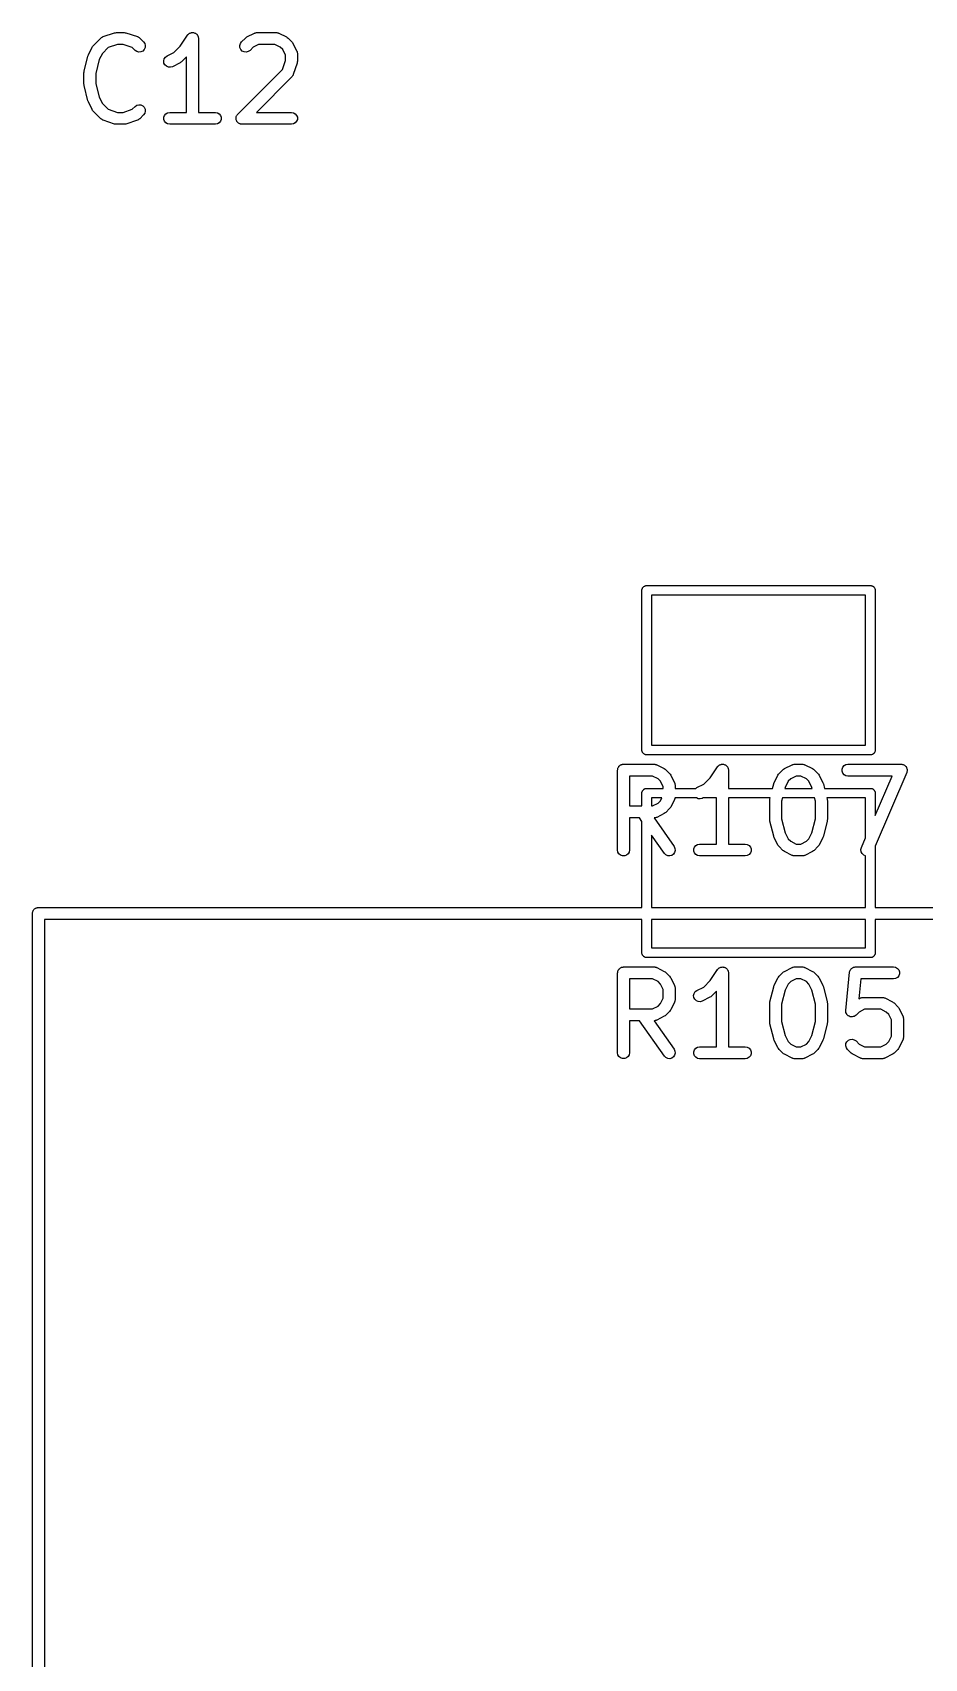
# Model space of a CAD drawing. Extents: x 50 to 243, y -147 to -42.
# Drawn here: x 117.15 to 128.32, y -74.1 to -53.73 of the extents above; entities that cross this region are included whole.
import ezdxf

# ---------------------------------------------------------------- set-up
doc = ezdxf.new("R2010")
doc.units = 0
doc.header["$MEASUREMENT"] = 0
doc.layers.add('BLACK', color=7, linetype='CONTINUOUS')

msp = doc.modelspace()

# ---------------------------------------------------------------- linework, layer by layer
at = {"layer": 'BLACK', "linetype": 'CONTINUOUS'}
for p, q in [((118.031, -53.7848), (118.174, -53.7372)), ((118.174, -53.7372), (118.186, -53.7355)), ((118.186, -53.7355), (118.197, -53.7334)), ((118.197, -53.7334), (118.293, -53.7334)), ((118.293, -53.7334), (118.305, -53.7355)), ((118.305, -53.7355), (118.316, -53.7372)), ((118.316, -53.7372), (118.459, -53.7848)), ((118.996, -53.9035), (119.087, -53.7668)), ((119.087, -53.7668), (119.09, -53.7638)), ((119.09, -53.7638), (119.092, -53.7602)), ((119.092, -53.7602), (119.099, -53.7544)), ((119.099, -53.7544), (119.105, -53.7479)), ((119.105, -53.7479), (119.109, -53.7461)), ((119.109, -53.7461), (119.112, -53.7434)), ((119.112, -53.7434), (119.121, -53.7404)), ((119.121, -53.7404), (119.129, -53.7364)), ((119.129, -53.7364), (119.133, -53.7359)), ((119.133, -53.7359), (119.137, -53.7345)), ((119.137, -53.7345), (119.146, -53.7345)), ((119.146, -53.7345), (119.155, -53.7335)), ((119.155, -53.7335), (119.159, -53.7345)), ((119.159, -53.7345), (119.163, -53.7345)), ((119.163, -53.7345), (119.171, -53.7376)), ((119.171, -53.7376), (119.18, -53.7397)), ((119.18, -53.7397), (119.183, -53.742)), ((119.183, -53.742), (119.187, -53.7434)), ((119.187, -53.7434), (119.194, -53.7492)), ((119.194, -53.7492), (119.202, -53.7541)), ((119.202, -53.7541), (119.204, -53.7575)), ((119.204, -53.7575), (119.207, -53.7602)), ((119.207, -53.7602), (119.212, -53.7679)), ((119.212, -53.7679), (119.217, -53.7751)), ((119.831, -53.7889), (119.926, -53.7413)), ((119.926, -53.7413), (119.93, -53.7401)), ((119.93, -53.7401), (119.934, -53.7379)), ((119.934, -53.7379), (119.942, -53.7364)), ((119.942, -53.7364), (119.951, -53.7339)), ((119.951, -53.7339), (119.955, -53.7341)), ((119.955, -53.7341), (119.959, -53.7334)), ((119.959, -53.7334), (120.197, -53.7334)), ((120.197, -53.7334), (120.202, -53.7341)), ((120.202, -53.7341), (120.206, -53.7339)), ((120.206, -53.7339), (120.214, -53.7364)), ((120.214, -53.7364), (120.223, -53.7379)), ((120.223, -53.7379), (120.227, -53.7401)), ((120.227, -53.7401), (120.231, -53.7413)), ((120.231, -53.7413), (120.326, -53.7889)), ((117.845, -54.0129), (117.892, -53.9177)), ((117.892, -53.9177), (117.899, -53.908)), ((117.899, -53.908), (117.906, -53.8982)), ((117.906, -53.8982), (118.002, -53.803)), ((118.002, -53.803), (118.005, -53.8005)), ((118.005, -53.8005), (118.008, -53.7973)), ((118.008, -53.7973), (118.016, -53.7931)), ((118.016, -53.7931), (118.023, -53.788)), ((118.095, -53.9216), (118.021, -53.9957)), ((118.023, -53.788), (118.027, -53.7869)), ((118.027, -53.7869), (118.031, -53.7848)), ((118.21, -53.8834), (118.095, -53.9216)), ((118.28, -53.8834), (118.21, -53.8834)), ((118.395, -53.9216), (118.28, -53.8834)), ((118.43, -53.9567), (118.395, -53.9216)), ((118.451, -53.9716), (118.43, -53.9567)), ((118.477, -53.9783), (118.451, -53.9716)), ((118.459, -53.7848), (118.463, -53.7869)), ((118.463, -53.7869), (118.467, -53.788)), ((118.467, -53.788), (118.474, -53.7931)), ((118.474, -53.7931), (118.482, -53.7973)), ((118.503, -53.9761), (118.477, -53.9783)), ((118.482, -53.7973), (118.485, -53.8005)), ((118.485, -53.8005), (118.489, -53.803)), ((118.489, -53.803), (118.536, -53.8506)), ((118.526, -53.9651), (118.503, -53.9761)), ((118.545, -53.9466), (118.526, -53.9651)), ((118.536, -53.8506), (118.551, -53.8719)), ((118.556, -53.923), (118.545, -53.9466)), ((118.551, -53.8719), (118.558, -53.8971)), ((118.558, -53.8971), (118.556, -53.923)), ((118.915, -53.9848), (118.996, -53.9035)), ((119.217, -53.7751), (119.218, -53.7791)), ((119.218, -53.7791), (119.22, -53.7827)), ((119.22, -53.7827), (119.222, -53.7915)), ((119.222, -53.7915), (119.224, -53.8001)), ((119.224, -53.8001), (119.224, -53.8043)), ((119.224, -53.8043), (119.225, -53.8084)), ((119.225, -53.8084), (119.225, -54.7334)), ((119.742, -53.8971), (119.749, -53.8719)), ((119.744, -53.923), (119.742, -53.8971)), ((119.755, -53.9466), (119.744, -53.923)), ((119.749, -53.8719), (119.763, -53.8506)), ((119.773, -53.9651), (119.755, -53.9466)), ((119.763, -53.8506), (119.811, -53.803)), ((119.797, -53.9761), (119.773, -53.9651)), ((119.823, -53.9783), (119.797, -53.9761)), ((119.811, -53.803), (119.821, -53.7961)), ((119.821, -53.7961), (119.831, -53.7889)), ((119.848, -53.9716), (119.823, -53.9783)), ((119.87, -53.9567), (119.848, -53.9716)), ((119.909, -53.9176), (119.87, -53.9567)), ((119.977, -53.8834), (119.909, -53.9176)), ((120.18, -53.8834), (119.977, -53.8834)), ((120.248, -53.9176), (120.18, -53.8834)), ((120.279, -53.948), (120.248, -53.9176)), ((120.313, -54.0166), (120.279, -53.948)), ((120.326, -53.7889), (120.336, -53.7961)), ((120.336, -53.7961), (120.346, -53.803)), ((120.346, -53.803), (120.393, -53.8506)), ((120.393, -53.8506), (120.4, -53.8604)), ((120.4, -53.8604), (120.407, -53.8701)), ((120.407, -53.8701), (120.455, -53.9653)), ((120.455, -53.9653), (120.456, -53.9695)), ((120.456, -53.9695), (120.458, -53.9732)), ((120.458, -53.9732), (120.46, -53.9819)), ((117.791, -54.2188), (117.839, -54.0283)), ((117.839, -54.0283), (117.842, -54.0208)), ((117.842, -54.0208), (117.845, -54.0129)), ((117.982, -54.0727), (117.939, -54.2462)), ((118.021, -53.9957), (117.982, -54.0727)), ((118.789, -54.0896), (118.795, -54.0643)), ((118.792, -54.1155), (118.789, -54.0896)), ((118.804, -54.1388), (118.792, -54.1155)), ((118.795, -54.0643), (118.81, -54.0425)), ((118.823, -54.1567), (118.804, -54.1388)), ((118.81, -54.0425), (118.831, -54.027)), ((118.847, -54.167), (118.823, -54.1567)), ((118.831, -54.027), (118.915, -53.9848)), ((118.873, -54.1686), (118.847, -54.167)), ((118.898, -54.1612), (118.873, -54.1686)), ((118.993, -54.1136), (118.898, -54.1612)), ((119.003, -54.1064), (118.993, -54.1136)), ((119.012, -54.0995), (119.003, -54.1064)), ((119.075, -54.0371), (119.012, -54.0995)), ((119.075, -54.7334), (119.075, -54.0371)), ((120.275, -54.1964), (120.313, -54.0819)), ((120.313, -54.0819), (120.313, -54.0166)), ((120.459, -54.1178), (120.411, -54.2607)), ((120.461, -54.1059), (120.459, -54.1178)), ((120.46, -53.9819), (120.462, -53.9903)), ((120.463, -54.0941), (120.461, -54.1059)), ((120.462, -53.9903), (120.462, -53.9946)), ((120.462, -53.9946), (120.463, -53.9989)), ((120.463, -53.9989), (120.463, -54.0941)), ((117.789, -54.237), (117.791, -54.2279)), ((117.789, -54.3798), (117.789, -54.237)), ((117.791, -54.3888), (117.789, -54.3798)), ((117.791, -54.2279), (117.791, -54.2188)), ((117.939, -54.2462), (117.939, -54.3706)), ((117.939, -54.3706), (117.982, -54.5441)), ((119.716, -54.7553), (120.275, -54.1964)), ((120.393, -54.29), (119.95, -54.7334)), ((120.396, -54.2864), (120.393, -54.29)), ((120.399, -54.2836), (120.396, -54.2864)), ((120.403, -54.2758), (120.399, -54.2836)), ((120.408, -54.2686), (120.403, -54.2758)), ((120.409, -54.2645), (120.408, -54.2686)), ((120.411, -54.2607), (120.409, -54.2645)), ((117.791, -54.398), (117.791, -54.3888)), ((117.839, -54.5885), (117.791, -54.398)), ((117.842, -54.596), (117.839, -54.5885)), ((117.982, -54.5441), (118.021, -54.6211)), ((117.845, -54.6038), (117.842, -54.596)), ((117.892, -54.6991), (117.845, -54.6038)), ((117.899, -54.7087), (117.892, -54.6991)), ((117.906, -54.7186), (117.899, -54.7087)), ((118.002, -54.8138), (117.906, -54.7186)), ((118.021, -54.6211), (118.095, -54.6952)), ((118.095, -54.6952), (118.21, -54.7334)), ((118.21, -54.7334), (118.28, -54.7334)), ((118.28, -54.7334), (118.395, -54.6952)), ((118.395, -54.6952), (118.43, -54.6601)), ((118.43, -54.6601), (118.451, -54.6452)), ((118.451, -54.6452), (118.477, -54.6384)), ((118.477, -54.6384), (118.503, -54.6407)), ((118.536, -54.7662), (118.489, -54.8138)), ((118.503, -54.6407), (118.526, -54.6517)), ((118.526, -54.6517), (118.545, -54.6701)), ((118.551, -54.7448), (118.536, -54.7662)), ((118.545, -54.6701), (118.556, -54.6937)), ((118.558, -54.7197), (118.551, -54.7448)), ((118.556, -54.6937), (118.558, -54.7197)), ((118.79, -54.7954), (118.799, -54.7709)), ((118.799, -54.7709), (118.816, -54.7509)), ((118.816, -54.7509), (118.838, -54.7379)), ((118.838, -54.7379), (118.864, -54.7334)), ((118.864, -54.7334), (119.075, -54.7334)), ((119.225, -54.7334), (119.436, -54.7334)), ((119.436, -54.7334), (119.461, -54.7379)), ((119.461, -54.7379), (119.484, -54.7509)), ((119.484, -54.7509), (119.5, -54.7709)), ((119.5, -54.7709), (119.509, -54.7954)), ((119.695, -54.7954), (119.698, -54.7861)), ((119.698, -54.7861), (119.701, -54.7767)), ((119.701, -54.7767), (119.703, -54.774)), ((119.703, -54.774), (119.704, -54.7709)), ((119.704, -54.7709), (119.71, -54.7634)), ((119.71, -54.7634), (119.716, -54.7553)), ((119.95, -54.7334), (120.388, -54.7334)), ((120.388, -54.7334), (120.414, -54.7379)), ((120.414, -54.7379), (120.436, -54.7509)), ((120.436, -54.7509), (120.453, -54.7709)), ((120.453, -54.7709), (120.462, -54.7954)), ((118.005, -54.8163), (118.002, -54.8138)), ((118.008, -54.8195), (118.005, -54.8163)), ((118.016, -54.8237), (118.008, -54.8195)), ((118.023, -54.8287), (118.016, -54.8237)), ((118.027, -54.8299), (118.023, -54.8287)), ((118.031, -54.8319), (118.027, -54.8299)), ((118.174, -54.8795), (118.031, -54.8319)), ((118.186, -54.8813), (118.174, -54.8795)), ((118.197, -54.8834), (118.186, -54.8813)), ((118.293, -54.8834), (118.197, -54.8834)), ((118.305, -54.8813), (118.293, -54.8834)), ((118.316, -54.8795), (118.305, -54.8813)), ((118.459, -54.8319), (118.316, -54.8795)), ((118.463, -54.8299), (118.459, -54.8319)), ((118.467, -54.8287), (118.463, -54.8299)), ((118.474, -54.8237), (118.467, -54.8287)), ((118.482, -54.8195), (118.474, -54.8237)), ((118.485, -54.8163), (118.482, -54.8195)), ((118.489, -54.8138), (118.485, -54.8163)), ((118.79, -54.8214), (118.79, -54.7954)), ((118.799, -54.8459), (118.79, -54.8214)), ((118.816, -54.8658), (118.799, -54.8459)), ((118.838, -54.8789), (118.816, -54.8658)), ((118.864, -54.8834), (118.838, -54.8789)), ((119.436, -54.8834), (118.864, -54.8834)), ((119.461, -54.8789), (119.436, -54.8834)), ((119.484, -54.8658), (119.461, -54.8789)), ((119.5, -54.8459), (119.484, -54.8658)), ((119.509, -54.8214), (119.5, -54.8459)), ((119.509, -54.7954), (119.509, -54.8214)), ((119.694, -54.8018), (119.695, -54.7987)), ((119.695, -54.8116), (119.694, -54.8018)), ((119.695, -54.7987), (119.695, -54.7954)), ((119.695, -54.8214), (119.695, -54.8116)), ((119.696, -54.8245), (119.695, -54.8214)), ((119.696, -54.8278), (119.696, -54.8245)), ((119.701, -54.8367), (119.696, -54.8278)), ((119.704, -54.8459), (119.701, -54.8367)), ((119.706, -54.8484), (119.704, -54.8459)), ((119.707, -54.8514), (119.706, -54.8484)), ((119.714, -54.8583), (119.707, -54.8514)), ((119.721, -54.8658), (119.714, -54.8583)), ((119.724, -54.8675), (119.721, -54.8658)), ((119.726, -54.8698), (119.724, -54.8675)), ((119.735, -54.874), (119.726, -54.8698)), ((119.743, -54.8789), (119.735, -54.874)), ((119.746, -54.8794), (119.743, -54.8789)), ((119.749, -54.8808), (119.746, -54.8794)), ((119.759, -54.8817), (119.749, -54.8808)), ((119.769, -54.8834), (119.759, -54.8817)), ((120.388, -54.8834), (119.769, -54.8834)), ((120.414, -54.8789), (120.388, -54.8834)), ((120.436, -54.8658), (120.414, -54.8789)), ((120.453, -54.8459), (120.436, -54.8658)), ((120.462, -54.8214), (120.453, -54.8459)), ((120.462, -54.7954), (120.462, -54.8214)), ((124.781, -60.7012), (124.783, -60.6966)), ((124.783, -60.6966), (124.785, -60.6915)), ((124.785, -60.6915), (124.789, -60.6874)), ((124.789, -60.6874), (124.791, -60.6828)), ((124.791, -60.6828), (124.795, -60.6794)), ((124.795, -60.6794), (124.799, -60.6753)), ((124.799, -60.6753), (124.803, -60.6727)), ((124.803, -60.6727), (124.808, -60.6692)), ((124.808, -60.6692), (124.813, -60.6674)), ((124.813, -60.6674), (124.817, -60.6647)), ((124.817, -60.6647), (124.822, -60.6638)), ((124.822, -60.6638), (124.827, -60.662)), ((124.827, -60.662), (124.833, -60.662)), ((124.833, -60.662), (124.833, -60.662)), ((124.833, -60.662), (127.643, -60.662)), ((127.643, -60.662), (127.649, -60.662)), ((127.643, -60.662), (127.643, -60.662)), ((127.649, -60.662), (127.654, -60.6638)), ((127.654, -60.6638), (127.659, -60.6647)), ((127.659, -60.6647), (127.663, -60.6674)), ((127.663, -60.6674), (127.668, -60.6692)), ((127.668, -60.6692), (127.673, -60.6727)), ((127.673, -60.6727), (127.677, -60.6753)), ((127.677, -60.6753), (127.681, -60.6794)), ((127.681, -60.6794), (127.685, -60.6828)), ((127.685, -60.6828), (127.687, -60.6875)), ((127.687, -60.6875), (127.691, -60.6915)), ((127.691, -60.6915), (127.693, -60.6965)), ((127.693, -60.6965), (127.695, -60.7012)), ((124.778, -60.7114), (124.78, -60.7064)), ((124.778, -60.7168), (124.778, -60.7114)), ((124.778, -62.7272), (124.778, -60.7168)), ((124.78, -60.7064), (124.781, -60.7012)), ((124.898, -60.782), (124.898, -62.662)), ((127.578, -60.782), (124.898, -60.782)), ((127.578, -62.662), (127.578, -60.782)), ((127.695, -60.7012), (127.696, -60.7064)), ((127.696, -60.7064), (127.698, -60.7114)), ((127.698, -60.7114), (127.698, -60.7167)), ((127.698, -60.7167), (127.698, -60.7168)), ((127.698, -60.7168), (127.698, -62.7272)), ((124.778, -62.7273), (124.778, -62.7272)), ((124.778, -62.7326), (124.778, -62.7273)), ((124.78, -62.7376), (124.778, -62.7326)), ((124.898, -62.662), (127.578, -62.662)), ((127.698, -62.7326), (127.696, -62.7376)), ((127.698, -62.7272), (127.698, -62.7273)), ((127.698, -62.7273), (127.698, -62.7326)), ((124.48, -62.943), (124.483, -62.9369)), ((124.483, -62.9369), (124.487, -62.9319)), ((124.487, -62.9319), (124.49, -62.9262)), ((124.49, -62.9262), (124.495, -62.922)), ((124.495, -62.922), (124.499, -62.9169)), ((124.499, -62.9169), (124.505, -62.9136)), ((124.505, -62.9136), (124.51, -62.9094)), ((124.51, -62.9094), (124.516, -62.9072)), ((124.516, -62.9072), (124.522, -62.9039)), ((124.522, -62.9039), (124.528, -62.9028)), ((124.528, -62.9028), (124.534, -62.9005)), ((124.534, -62.9005), (124.541, -62.9005)), ((124.541, -62.9005), (124.548, -62.8994)), ((124.548, -62.8994), (124.928, -62.8994)), ((124.781, -62.7428), (124.78, -62.7376)), ((124.783, -62.7475), (124.781, -62.7428)), ((124.785, -62.7525), (124.783, -62.7475)), ((124.789, -62.7565), (124.785, -62.7525)), ((124.791, -62.7612), (124.789, -62.7565)), ((124.795, -62.7646), (124.791, -62.7612)), ((124.799, -62.7687), (124.795, -62.7646)), ((124.803, -62.7713), (124.799, -62.7687)), ((124.808, -62.7748), (124.803, -62.7713)), ((124.813, -62.7766), (124.808, -62.7748)), ((124.817, -62.7793), (124.813, -62.7766)), ((124.822, -62.7802), (124.817, -62.7793)), ((124.827, -62.782), (124.822, -62.7802)), ((124.833, -62.782), (124.827, -62.782)), ((127.643, -62.782), (124.833, -62.782)), ((124.833, -62.782), (124.833, -62.782)), ((124.928, -62.8994), (124.933, -62.9001)), ((124.933, -62.9001), (124.937, -62.8999)), ((124.937, -62.8999), (124.945, -62.9024)), ((124.945, -62.9024), (124.954, -62.9039)), ((124.954, -62.9039), (124.958, -62.9061)), ((124.958, -62.9061), (124.962, -62.9073)), ((124.962, -62.9073), (125.057, -62.9549)), ((125.632, -63.0695), (125.723, -62.9328)), ((125.723, -62.9328), (125.726, -62.9298)), ((125.726, -62.9298), (125.728, -62.9262)), ((125.728, -62.9262), (125.735, -62.9204)), ((125.735, -62.9204), (125.741, -62.9139)), ((125.741, -62.9139), (125.745, -62.9121)), ((125.745, -62.9121), (125.748, -62.9094)), ((125.748, -62.9094), (125.757, -62.9064)), ((125.757, -62.9064), (125.765, -62.9024)), ((125.765, -62.9024), (125.769, -62.9019)), ((125.769, -62.9019), (125.773, -62.9005)), ((125.773, -62.9005), (125.782, -62.9005)), ((125.782, -62.9005), (125.79, -62.8995)), ((125.79, -62.8995), (125.794, -62.9005)), ((125.794, -62.9005), (125.799, -62.9005)), ((125.799, -62.9005), (125.807, -62.9036)), ((125.807, -62.9036), (125.816, -62.9057)), ((125.816, -62.9057), (125.819, -62.908)), ((125.819, -62.908), (125.823, -62.9094)), ((125.823, -62.9094), (125.83, -62.9152)), ((125.83, -62.9152), (125.837, -62.9201)), ((125.837, -62.9201), (125.84, -62.9235)), ((125.84, -62.9235), (125.843, -62.9262)), ((125.843, -62.9262), (125.848, -62.9339)), ((125.848, -62.9339), (125.853, -62.9411)), ((125.853, -62.9411), (125.854, -62.9451)), ((126.562, -62.9549), (126.657, -62.9073)), ((126.657, -62.9073), (126.661, -62.9061)), ((126.661, -62.9061), (126.665, -62.9039)), ((126.665, -62.9039), (126.673, -62.9024)), ((126.673, -62.9024), (126.682, -62.8999)), ((126.682, -62.8999), (126.686, -62.9001)), ((126.686, -62.9001), (126.69, -62.8994)), ((126.69, -62.8994), (126.786, -62.8994)), ((126.786, -62.8994), (126.79, -62.9001)), ((126.79, -62.9001), (126.794, -62.8999)), ((126.794, -62.8999), (126.803, -62.9024)), ((126.803, -62.9024), (126.811, -62.9039)), ((126.811, -62.9039), (126.815, -62.9061)), ((126.815, -62.9061), (126.819, -62.9073)), ((126.819, -62.9073), (126.914, -62.9549)), ((127.283, -62.9614), (127.292, -62.9369)), ((127.292, -62.9369), (127.309, -62.9169)), ((127.309, -62.9169), (127.331, -62.9039)), ((127.331, -62.9039), (127.357, -62.8994)), ((127.357, -62.8994), (128.024, -62.8994)), ((127.649, -62.782), (127.643, -62.782)), ((127.643, -62.782), (127.643, -62.782)), ((127.654, -62.7802), (127.649, -62.782)), ((127.659, -62.7793), (127.654, -62.7802)), ((127.663, -62.7766), (127.659, -62.7793)), ((127.668, -62.7748), (127.663, -62.7766)), ((127.673, -62.7713), (127.668, -62.7748)), ((127.677, -62.7687), (127.673, -62.7713)), ((127.681, -62.7646), (127.677, -62.7687)), ((127.685, -62.7612), (127.681, -62.7646)), ((127.687, -62.7565), (127.685, -62.7612)), ((127.691, -62.7525), (127.687, -62.7565)), ((127.693, -62.7475), (127.691, -62.7525)), ((127.695, -62.7428), (127.693, -62.7475)), ((127.696, -62.7376), (127.695, -62.7428)), ((128.024, -62.8994), (128.032, -62.9009)), ((128.032, -62.9009), (128.041, -62.9014)), ((128.041, -62.9014), (128.045, -62.9031)), ((128.045, -62.9031), (128.049, -62.9039)), ((128.049, -62.9039), (128.057, -62.9082)), ((128.057, -62.9082), (128.065, -62.9116)), ((128.065, -62.9116), (128.068, -62.9147)), ((128.068, -62.9147), (128.072, -62.9169)), ((128.072, -62.9169), (128.077, -62.9235)), ((128.077, -62.9235), (128.084, -62.9295)), ((128.084, -62.9295), (128.086, -62.9334)), ((128.086, -62.9334), (128.089, -62.9369)), ((128.089, -62.9369), (128.092, -62.945)), ((124.473, -62.9744), (124.474, -62.9679)), ((124.473, -63.9744), (124.473, -62.9744)), ((124.474, -62.9614), (124.476, -62.9552)), ((124.474, -62.9679), (124.474, -62.9614)), ((124.476, -62.9552), (124.477, -62.9487)), ((124.477, -62.9487), (124.48, -62.943)), ((124.911, -63.0494), (124.623, -63.0494)), ((124.623, -63.0494), (124.623, -63.4232)), ((124.979, -63.0836), (124.911, -63.0494)), ((125.01, -63.114), (124.979, -63.0836)), ((125.044, -63.1826), (125.01, -63.114)), ((125.057, -62.9549), (125.067, -62.9621)), ((125.067, -62.9621), (125.077, -62.969)), ((125.077, -62.969), (125.124, -63.0166)), ((125.124, -63.0166), (125.131, -63.0264)), ((125.131, -63.0264), (125.138, -63.0361)), ((125.138, -63.0361), (125.186, -63.1313)), ((125.186, -63.1313), (125.187, -63.1355)), ((125.187, -63.1355), (125.189, -63.1392)), ((125.189, -63.1392), (125.191, -63.1479)), ((125.551, -63.1508), (125.632, -63.0695)), ((125.854, -62.9451), (125.856, -62.9487)), ((125.856, -62.9487), (125.858, -62.9575)), ((125.858, -62.9575), (125.86, -62.9661)), ((125.86, -62.9661), (125.86, -62.9703)), ((125.86, -62.9703), (125.861, -62.9744)), ((125.861, -62.9744), (125.861, -63.202)), ((126.427, -63.1467), (126.43, -63.1392)), ((126.43, -63.1392), (126.433, -63.1313)), ((126.433, -63.1313), (126.48, -63.0361)), ((126.48, -63.0361), (126.488, -63.0264)), ((126.488, -63.0264), (126.494, -63.0166)), ((126.494, -63.0166), (126.542, -62.969)), ((126.542, -62.969), (126.552, -62.9621)), ((126.552, -62.9621), (126.562, -62.9549)), ((126.609, -63.114), (126.571, -63.191)), ((126.64, -63.0836), (126.609, -63.114)), ((126.708, -63.0494), (126.64, -63.0836)), ((126.768, -63.0494), (126.708, -63.0494)), ((126.836, -63.0836), (126.768, -63.0494)), ((126.867, -63.114), (126.836, -63.0836)), ((126.905, -63.191), (126.867, -63.114)), ((126.914, -62.9549), (126.924, -62.9621)), ((126.924, -62.9621), (126.934, -62.969)), ((126.934, -62.969), (126.982, -63.0166)), ((126.982, -63.0166), (126.988, -63.0264)), ((126.988, -63.0264), (126.996, -63.0361)), ((126.996, -63.0361), (127.043, -63.1313)), ((127.043, -63.1313), (127.046, -63.1392)), ((127.046, -63.1392), (127.049, -63.1467)), ((127.283, -62.9874), (127.283, -62.9614)), ((127.292, -63.0119), (127.283, -62.9874)), ((127.309, -63.0318), (127.292, -63.0119)), ((127.331, -63.0449), (127.309, -63.0318)), ((127.357, -63.0494), (127.331, -63.0449)), ((127.91, -63.0494), (127.357, -63.0494)), ((128.093, -63.0039), (127.698, -63.9248)), ((127.698, -63.544), (127.91, -63.0494)), ((128.092, -62.945), (128.096, -62.9527)), ((128.095, -62.9955), (128.093, -63.0039)), ((128.098, -62.9874), (128.095, -62.9955)), ((128.096, -62.9527), (128.096, -62.9571)), ((128.096, -62.9571), (128.098, -62.9614)), ((128.098, -62.9614), (128.098, -62.97)), ((128.098, -62.97), (128.099, -62.9786)), ((128.099, -62.9786), (128.098, -62.9829)), ((128.098, -62.9829), (128.098, -62.9874)), ((124.778, -63.2514), (124.78, -63.2464)), ((124.778, -63.4232), (124.778, -63.2514)), ((124.78, -63.2464), (124.781, -63.2412)), ((124.781, -63.2412), (124.783, -63.2366)), ((124.783, -63.2366), (124.785, -63.2315)), ((124.785, -63.2315), (124.789, -63.2274)), ((124.789, -63.2274), (124.791, -63.2228)), ((124.791, -63.2228), (124.795, -63.2194)), ((124.795, -63.2194), (124.799, -63.2153)), ((124.799, -63.2153), (124.803, -63.2127)), ((124.803, -63.2127), (124.808, -63.2092)), ((124.808, -63.2092), (124.813, -63.2074)), ((124.813, -63.2074), (124.817, -63.2047)), ((124.817, -63.2047), (124.822, -63.2038)), ((124.822, -63.2038), (124.827, -63.202)), ((124.827, -63.202), (124.833, -63.202)), ((124.833, -63.202), (124.833, -63.202)), ((124.833, -63.202), (125.044, -63.202)), ((124.898, -63.322), (124.898, -63.4232)), ((125.028, -63.322), (124.898, -63.322)), ((125.01, -63.3585), (125.028, -63.322)), ((125.044, -63.202), (125.044, -63.1826)), ((125.186, -63.3413), (125.138, -63.4365)), ((125.187, -63.3371), (125.186, -63.3413)), ((125.189, -63.3334), (125.187, -63.3371)), ((125.191, -63.3247), (125.189, -63.3334)), ((125.191, -63.1479), (125.193, -63.1563)), ((125.192, -63.322), (125.191, -63.3247)), ((125.458, -63.322), (125.192, -63.322)), ((125.193, -63.1563), (125.193, -63.1606)), ((125.193, -63.1606), (125.194, -63.1649)), ((125.194, -63.1649), (125.194, -63.202)), ((125.194, -63.202), (125.454, -63.202)), ((125.454, -63.202), (125.466, -63.193)), ((125.459, -63.3227), (125.458, -63.322)), ((125.482, -63.333), (125.459, -63.3227)), ((125.466, -63.193), (125.551, -63.1508)), ((125.508, -63.3346), (125.482, -63.333)), ((125.533, -63.3272), (125.508, -63.3346)), ((125.544, -63.322), (125.533, -63.3272)), ((125.711, -63.322), (125.544, -63.322)), ((125.711, -63.8994), (125.711, -63.322)), ((125.861, -63.202), (126.413, -63.202)), ((126.383, -63.322), (125.861, -63.322)), ((125.861, -63.322), (125.861, -63.8994)), ((126.377, -63.3553), (126.379, -63.3463)), ((126.379, -63.3463), (126.38, -63.3371)), ((126.38, -63.3371), (126.383, -63.322)), ((126.413, -63.202), (126.427, -63.1467)), ((126.538, -63.322), (126.527, -63.3646)), ((126.938, -63.322), (126.538, -63.322)), ((126.571, -63.191), (126.568, -63.202)), ((126.568, -63.202), (126.908, -63.202)), ((126.908, -63.202), (126.905, -63.191)), ((126.949, -63.3646), (126.938, -63.322)), ((127.049, -63.1467), (127.063, -63.202)), ((127.063, -63.202), (127.643, -63.202)), ((127.093, -63.322), (127.096, -63.3371)), ((127.578, -63.322), (127.093, -63.322)), ((127.096, -63.3371), (127.097, -63.3463)), ((127.097, -63.3463), (127.099, -63.3553)), ((127.578, -63.824), (127.578, -63.322)), ((127.643, -63.202), (127.643, -63.202)), ((127.643, -63.202), (127.649, -63.202)), ((127.649, -63.202), (127.654, -63.2038)), ((127.654, -63.2038), (127.659, -63.2047)), ((127.659, -63.2047), (127.663, -63.2074)), ((127.663, -63.2074), (127.668, -63.2092)), ((127.668, -63.2092), (127.673, -63.2127)), ((127.673, -63.2127), (127.677, -63.2153)), ((127.677, -63.2153), (127.681, -63.2194)), ((127.681, -63.2194), (127.685, -63.2228)), ((127.685, -63.2228), (127.687, -63.2275)), ((127.687, -63.2275), (127.691, -63.2315)), ((127.691, -63.2315), (127.693, -63.2365)), ((127.693, -63.2365), (127.695, -63.2412)), ((127.695, -63.2412), (127.696, -63.2464)), ((127.696, -63.2464), (127.698, -63.2514)), ((127.698, -63.2514), (127.698, -63.2567)), ((127.698, -63.2567), (127.698, -63.2568)), ((127.698, -63.2568), (127.698, -63.544)), ((124.623, -63.4232), (124.778, -63.4232)), ((124.898, -63.4232), (124.911, -63.4232)), ((124.911, -63.4232), (124.979, -63.3889)), ((125.057, -63.5177), (124.962, -63.5653)), ((124.979, -63.3889), (125.01, -63.3585)), ((125.067, -63.5105), (125.057, -63.5177)), ((125.077, -63.5036), (125.067, -63.5105)), ((125.124, -63.456), (125.077, -63.5036)), ((125.131, -63.4462), (125.124, -63.456)), ((125.138, -63.4365), (125.131, -63.4462)), ((126.377, -63.5934), (126.377, -63.3553)), ((126.527, -63.3646), (126.527, -63.5842)), ((126.949, -63.5842), (126.949, -63.3646)), ((127.099, -63.3553), (127.099, -63.5934)), ((124.747, -63.5732), (124.623, -63.5732)), ((124.623, -63.5732), (124.623, -63.9744)), ((124.778, -63.6181), (124.747, -63.5732)), ((124.778, -64.695), (124.778, -63.6181)), ((124.933, -63.5724), (124.93, -63.573)), ((124.93, -63.573), (125.18, -63.9314)), ((124.937, -63.5727), (124.933, -63.5724)), ((124.945, -63.5702), (124.937, -63.5727)), ((124.954, -63.5687), (124.945, -63.5702)), ((124.958, -63.5665), (124.954, -63.5687)), ((124.962, -63.5653), (124.958, -63.5665)), ((126.379, -63.6025), (126.377, -63.5934)), ((126.38, -63.6116), (126.379, -63.6025)), ((126.427, -63.8021), (126.38, -63.6116)), ((126.527, -63.5842), (126.571, -63.7577)), ((126.905, -63.7577), (126.949, -63.5842)), ((127.096, -63.6116), (127.049, -63.8021)), ((127.097, -63.6025), (127.096, -63.6116)), ((127.099, -63.5934), (127.097, -63.6025)), ((125.058, -64.0174), (124.898, -63.7895)), ((124.898, -63.7895), (124.898, -64.695)), ((125.18, -63.9314), (125.191, -63.955)), ((125.191, -63.955), (125.194, -63.9809)), ((125.426, -63.9614), (125.435, -63.9369)), ((125.435, -63.9369), (125.452, -63.9169)), ((125.452, -63.9169), (125.474, -63.9039)), ((125.474, -63.9039), (125.5, -63.8994)), ((125.5, -63.8994), (125.711, -63.8994)), ((125.861, -63.8994), (126.071, -63.8994)), ((126.071, -63.8994), (126.097, -63.9039)), ((126.097, -63.9039), (126.12, -63.9169)), ((126.12, -63.9169), (126.136, -63.9369)), ((126.136, -63.9369), (126.145, -63.9614)), ((126.43, -63.8096), (126.427, -63.8021)), ((126.433, -63.8174), (126.43, -63.8096)), ((126.48, -63.9127), (126.433, -63.8174)), ((126.488, -63.9223), (126.48, -63.9127)), ((126.494, -63.9322), (126.488, -63.9223)), ((126.542, -63.9798), (126.494, -63.9322)), ((126.571, -63.7577), (126.609, -63.8347)), ((126.609, -63.8347), (126.64, -63.8651)), ((126.64, -63.8651), (126.708, -63.8994)), ((126.708, -63.8994), (126.768, -63.8994)), ((126.768, -63.8994), (126.836, -63.8651)), ((126.836, -63.8651), (126.867, -63.8347)), ((126.867, -63.8347), (126.905, -63.7577)), ((126.982, -63.9322), (126.934, -63.9798)), ((126.988, -63.9223), (126.982, -63.9322)), ((126.996, -63.9127), (126.988, -63.9223)), ((127.043, -63.8174), (126.996, -63.9127)), ((127.046, -63.8096), (127.043, -63.8174)), ((127.049, -63.8021), (127.046, -63.8096)), ((127.52, -63.9702), (127.526, -63.9448)), ((127.526, -63.9448), (127.578, -63.824)), ((127.698, -63.9248), (127.698, -64.695)), ((124.477, -64), (124.473, -63.9744)), ((124.49, -64.0226), (124.477, -64)), ((124.51, -64.0393), (124.49, -64.0226)), ((124.534, -64.0482), (124.51, -64.0393)), ((124.561, -64.0482), (124.534, -64.0482)), ((124.585, -64.0393), (124.561, -64.0482)), ((124.605, -64.0226), (124.585, -64.0393)), ((124.618, -64), (124.605, -64.0226)), ((124.623, -63.9744), (124.618, -64)), ((125.076, -64.0358), (125.058, -64.0174)), ((125.1, -64.0468), (125.076, -64.0358)), ((125.125, -64.0491), (125.1, -64.0468)), ((125.151, -64.0424), (125.125, -64.0491)), ((125.172, -64.0274), (125.151, -64.0424)), ((125.187, -64.0061), (125.172, -64.0274)), ((125.194, -63.9809), (125.187, -64.0061)), ((125.426, -63.9874), (125.426, -63.9614)), ((125.435, -64.0119), (125.426, -63.9874)), ((125.452, -64.0318), (125.435, -64.0119)), ((125.474, -64.0449), (125.452, -64.0318)), ((125.5, -64.0494), (125.474, -64.0449)), ((126.071, -64.0494), (125.5, -64.0494)), ((126.097, -64.0449), (126.071, -64.0494)), ((126.12, -64.0318), (126.097, -64.0449)), ((126.136, -64.0119), (126.12, -64.0318)), ((126.145, -63.9874), (126.136, -64.0119)), ((126.145, -63.9614), (126.145, -63.9874)), ((126.552, -63.9867), (126.542, -63.9798)), ((126.562, -63.9938), (126.552, -63.9867)), ((126.657, -64.0415), (126.562, -63.9938)), ((126.661, -64.0427), (126.657, -64.0415)), ((126.665, -64.0449), (126.661, -64.0427)), ((126.673, -64.0464), (126.665, -64.0449)), ((126.682, -64.0489), (126.673, -64.0464)), ((126.686, -64.0486), (126.682, -64.0489)), ((126.69, -64.0494), (126.686, -64.0486)), ((126.786, -64.0494), (126.69, -64.0494)), ((126.79, -64.0486), (126.786, -64.0494)), ((126.794, -64.0489), (126.79, -64.0486)), ((126.803, -64.0464), (126.794, -64.0489)), ((126.811, -64.0449), (126.803, -64.0464)), ((126.815, -64.0427), (126.811, -64.0449)), ((126.819, -64.0415), (126.815, -64.0427)), ((126.914, -63.9938), (126.819, -64.0415)), ((126.924, -63.9867), (126.914, -63.9938)), ((126.934, -63.9798), (126.924, -63.9867)), ((127.523, -63.9961), (127.52, -63.9702)), ((127.535, -64.0193), (127.523, -63.9961)), ((127.554, -64.0371), (127.535, -64.0193)), ((127.578, -64.0474), (127.554, -64.0371)), ((127.578, -64.695), (127.578, -64.0474)), ((117.146, -64.7568), (117.148, -64.7505)), ((117.146, -64.7634), (117.146, -64.7568)), ((117.146, -107.81), (117.146, -64.7634)), ((117.146, -64.7634), (117.146, -64.7634)), ((117.148, -64.7505), (117.149, -64.744)), ((117.149, -64.744), (117.153, -64.7382)), ((117.153, -64.7382), (117.155, -64.7319)), ((117.155, -64.7319), (117.159, -64.7268)), ((117.159, -64.7268), (117.163, -64.721)), ((117.163, -64.721), (117.168, -64.7168)), ((117.168, -64.7168), (117.172, -64.7117)), ((117.172, -64.7117), (117.178, -64.7083)), ((117.178, -64.7083), (117.183, -64.704)), ((117.183, -64.704), (117.189, -64.7018)), ((117.189, -64.7018), (117.195, -64.6984)), ((117.195, -64.6984), (117.202, -64.6973)), ((117.202, -64.6973), (117.208, -64.695)), ((117.208, -64.695), (117.214, -64.695)), ((117.214, -64.695), (117.214, -64.695)), ((117.214, -64.695), (124.778, -64.695)), ((124.898, -64.695), (127.578, -64.695)), ((127.698, -64.695), (159.453, -64.695)), ((124.778, -64.845), (117.296, -64.845)), ((117.296, -64.845), (117.296, -107.748)), ((124.778, -65.2672), (124.778, -64.845)), ((124.898, -64.845), (124.898, -65.202)), ((127.578, -64.845), (124.898, -64.845)), ((127.578, -65.202), (127.578, -64.845)), ((127.698, -64.845), (127.698, -65.2672)), ((160.199, -64.845), (127.698, -64.845)), ((124.778, -65.2673), (124.778, -65.2672)), ((124.778, -65.2726), (124.778, -65.2673)), ((124.78, -65.2776), (124.778, -65.2726)), ((124.781, -65.2828), (124.78, -65.2776)), ((124.783, -65.2875), (124.781, -65.2828)), ((124.785, -65.2925), (124.783, -65.2875)), ((124.789, -65.2965), (124.785, -65.2925)), ((124.791, -65.3012), (124.789, -65.2965)), ((124.795, -65.3046), (124.791, -65.3012)), ((124.799, -65.3087), (124.795, -65.3046)), ((124.803, -65.3113), (124.799, -65.3087)), ((124.808, -65.3148), (124.803, -65.3113)), ((124.813, -65.3166), (124.808, -65.3148)), ((124.817, -65.3193), (124.813, -65.3166)), ((124.822, -65.3202), (124.817, -65.3193)), ((124.827, -65.322), (124.822, -65.3202)), ((124.833, -65.322), (124.827, -65.322)), ((127.643, -65.322), (124.833, -65.322)), ((124.833, -65.322), (124.833, -65.322)), ((124.898, -65.202), (127.578, -65.202)), ((127.649, -65.322), (127.643, -65.322)), ((127.643, -65.322), (127.643, -65.322)), ((127.654, -65.3202), (127.649, -65.322)), ((127.659, -65.3193), (127.654, -65.3202)), ((127.663, -65.3166), (127.659, -65.3193)), ((127.668, -65.3148), (127.663, -65.3166)), ((127.673, -65.3113), (127.668, -65.3148)), ((127.677, -65.3087), (127.673, -65.3113)), ((127.681, -65.3046), (127.677, -65.3087)), ((127.685, -65.3012), (127.681, -65.3046)), ((127.687, -65.2965), (127.685, -65.3012)), ((127.691, -65.2925), (127.687, -65.2965)), ((127.693, -65.2875), (127.691, -65.2925)), ((127.695, -65.2828), (127.693, -65.2875)), ((127.696, -65.2776), (127.695, -65.2828)), ((127.698, -65.2726), (127.696, -65.2776)), ((127.698, -65.2672), (127.698, -65.2673)), ((127.698, -65.2673), (127.698, -65.2726)), ((124.473, -65.5144), (124.474, -65.5079)), ((124.473, -66.5144), (124.473, -65.5144)), ((124.474, -65.5014), (124.476, -65.4952)), ((124.474, -65.5079), (124.474, -65.5014)), ((124.476, -65.4952), (124.477, -65.4887)), ((124.477, -65.4887), (124.48, -65.483)), ((124.48, -65.483), (124.483, -65.4769)), ((124.483, -65.4769), (124.487, -65.4719)), ((124.487, -65.4719), (124.49, -65.4662)), ((124.49, -65.4662), (124.495, -65.462)), ((124.495, -65.462), (124.499, -65.4569)), ((124.499, -65.4569), (124.505, -65.4536)), ((124.505, -65.4536), (124.51, -65.4494)), ((124.51, -65.4494), (124.516, -65.4472)), ((124.516, -65.4472), (124.522, -65.4439)), ((124.522, -65.4439), (124.528, -65.4428)), ((124.528, -65.4428), (124.534, -65.4405)), ((124.534, -65.4405), (124.541, -65.4405)), ((124.541, -65.4405), (124.548, -65.4394)), ((124.548, -65.4394), (124.928, -65.4394)), ((124.928, -65.4394), (124.933, -65.4401)), ((124.933, -65.4401), (124.937, -65.4399)), ((124.937, -65.4399), (124.945, -65.4424)), ((124.945, -65.4424), (124.954, -65.4439)), ((124.954, -65.4439), (124.958, -65.4461)), ((124.958, -65.4461), (124.962, -65.4473)), ((124.962, -65.4473), (125.057, -65.4949)), ((125.057, -65.4949), (125.067, -65.5021)), ((125.067, -65.5021), (125.077, -65.509)), ((125.077, -65.509), (125.124, -65.5566)), ((125.124, -65.5566), (125.131, -65.5664)), ((125.131, -65.5664), (125.138, -65.5761)), ((125.138, -65.5761), (125.186, -65.6713)), ((125.632, -65.6095), (125.723, -65.4728)), ((125.723, -65.4728), (125.726, -65.4698)), ((125.726, -65.4698), (125.728, -65.4662)), ((125.728, -65.4662), (125.735, -65.4604)), ((125.735, -65.4604), (125.741, -65.4539)), ((125.741, -65.4539), (125.745, -65.4521)), ((125.745, -65.4521), (125.748, -65.4494)), ((125.748, -65.4494), (125.757, -65.4464)), ((125.757, -65.4464), (125.765, -65.4424)), ((125.765, -65.4424), (125.769, -65.4419)), ((125.769, -65.4419), (125.773, -65.4405)), ((125.773, -65.4405), (125.782, -65.4405)), ((125.782, -65.4405), (125.79, -65.4395)), ((125.79, -65.4395), (125.794, -65.4405)), ((125.794, -65.4405), (125.799, -65.4405)), ((125.799, -65.4405), (125.807, -65.4436)), ((125.807, -65.4436), (125.816, -65.4457)), ((125.816, -65.4457), (125.819, -65.448)), ((125.819, -65.448), (125.823, -65.4494)), ((125.823, -65.4494), (125.83, -65.4552)), ((125.83, -65.4552), (125.837, -65.4601)), ((125.837, -65.4601), (125.84, -65.4635)), ((125.84, -65.4635), (125.843, -65.4662)), ((125.843, -65.4662), (125.848, -65.4739)), ((125.848, -65.4739), (125.853, -65.4811)), ((125.853, -65.4811), (125.854, -65.4851)), ((125.854, -65.4851), (125.856, -65.4887)), ((125.856, -65.4887), (125.858, -65.4975)), ((125.858, -65.4975), (125.86, -65.5061)), ((125.86, -65.5061), (125.86, -65.5103)), ((125.86, -65.5103), (125.861, -65.5144)), ((125.861, -65.5144), (125.861, -66.4394)), ((126.433, -65.6713), (126.48, -65.5761)), ((126.48, -65.5761), (126.488, -65.5664)), ((126.488, -65.5664), (126.494, -65.5566)), ((126.494, -65.5566), (126.542, -65.509)), ((126.542, -65.509), (126.552, -65.5021)), ((126.552, -65.5021), (126.562, -65.4949)), ((126.562, -65.4949), (126.657, -65.4473)), ((126.657, -65.4473), (126.661, -65.4461)), ((126.661, -65.4461), (126.665, -65.4439)), ((126.665, -65.4439), (126.673, -65.4424)), ((126.673, -65.4424), (126.682, -65.4399)), ((126.682, -65.4399), (126.686, -65.4401)), ((126.686, -65.4401), (126.69, -65.4394)), ((126.69, -65.4394), (126.786, -65.4394)), ((126.786, -65.4394), (126.79, -65.4401)), ((126.79, -65.4401), (126.794, -65.4399)), ((126.794, -65.4399), (126.803, -65.4424)), ((126.803, -65.4424), (126.811, -65.4439)), ((126.811, -65.4439), (126.815, -65.4461)), ((126.815, -65.4461), (126.819, -65.4473)), ((126.819, -65.4473), (126.914, -65.4949)), ((126.914, -65.4949), (126.924, -65.5021)), ((126.924, -65.5021), (126.934, -65.509)), ((126.934, -65.509), (126.982, -65.5566)), ((126.982, -65.5566), (126.988, -65.5664)), ((126.988, -65.5664), (126.996, -65.5761)), ((126.996, -65.5761), (127.043, -65.6713)), ((127.33, -65.9831), (127.378, -65.5069)), ((127.378, -65.5014), (127.382, -65.4917)), ((127.378, -65.5042), (127.378, -65.5014)), ((127.378, -65.5069), (127.378, -65.5042)), ((127.382, -65.4917), (127.385, -65.4818)), ((127.385, -65.4818), (127.386, -65.4795)), ((127.386, -65.4795), (127.387, -65.4769)), ((127.387, -65.4769), (127.394, -65.469)), ((127.394, -65.469), (127.4, -65.4607)), ((127.4, -65.4607), (127.402, -65.4591)), ((127.402, -65.4591), (127.404, -65.4569)), ((127.404, -65.4569), (127.413, -65.4518)), ((127.413, -65.4518), (127.421, -65.446)), ((127.421, -65.446), (127.424, -65.4453)), ((127.424, -65.4453), (127.427, -65.4439)), ((127.427, -65.4439), (127.437, -65.4421)), ((127.437, -65.4421), (127.447, -65.4396)), ((127.447, -65.4396), (127.449, -65.4399)), ((127.449, -65.4399), (127.452, -65.4394)), ((127.452, -65.4394), (127.928, -65.4394)), ((127.928, -65.4394), (127.954, -65.4439)), ((127.954, -65.5849), (127.928, -65.5894)), ((127.954, -65.4439), (127.977, -65.4569)), ((127.977, -65.5718), (127.954, -65.5849)), ((127.977, -65.4569), (127.993, -65.4769)), ((127.993, -65.5519), (127.977, -65.5718)), ((127.993, -65.4769), (128.002, -65.5014)), ((128.002, -65.5274), (127.993, -65.5519)), ((128.002, -65.5014), (128.002, -65.5274)), ((124.623, -65.5894), (124.623, -65.9632)), ((124.911, -65.5894), (124.623, -65.5894)), ((124.979, -65.6236), (124.911, -65.5894)), ((125.01, -65.654), (124.979, -65.6236)), ((125.044, -65.7226), (125.01, -65.654)), ((125.044, -65.83), (125.044, -65.7226)), ((125.186, -65.6713), (125.187, -65.6755)), ((125.187, -65.6755), (125.189, -65.6792)), ((125.189, -65.6792), (125.191, -65.6879)), ((125.191, -65.6879), (125.193, -65.6963)), ((125.193, -65.6963), (125.193, -65.7006)), ((125.193, -65.7006), (125.194, -65.7049)), ((125.194, -65.7049), (125.194, -65.8477)), ((125.425, -65.7956), (125.431, -65.7703)), ((125.431, -65.7703), (125.445, -65.7485)), ((125.445, -65.7485), (125.466, -65.733)), ((125.466, -65.733), (125.551, -65.6908)), ((125.551, -65.6908), (125.632, -65.6095)), ((125.711, -65.7431), (125.648, -65.8055)), ((125.711, -66.4394), (125.711, -65.7431)), ((126.38, -65.8771), (126.427, -65.6867)), ((126.427, -65.6867), (126.43, -65.6792)), ((126.43, -65.6792), (126.433, -65.6713)), ((126.571, -65.731), (126.527, -65.9046)), ((126.609, -65.654), (126.571, -65.731)), ((126.64, -65.6236), (126.609, -65.654)), ((126.708, -65.5894), (126.64, -65.6236)), ((126.768, -65.5894), (126.708, -65.5894)), ((126.836, -65.6236), (126.768, -65.5894)), ((126.867, -65.654), (126.836, -65.6236)), ((126.905, -65.731), (126.867, -65.654)), ((126.949, -65.9046), (126.905, -65.731)), ((127.043, -65.6713), (127.046, -65.6792)), ((127.046, -65.6792), (127.049, -65.6867)), ((127.049, -65.6867), (127.096, -65.8771)), ((127.52, -65.5894), (127.495, -65.8376)), ((127.928, -65.5894), (127.52, -65.5894)), ((124.623, -65.9632), (124.911, -65.9632)), ((124.911, -65.9632), (124.979, -65.9289)), ((124.979, -65.9289), (125.01, -65.8985)), ((125.01, -65.8985), (125.044, -65.83)), ((125.124, -65.996), (125.077, -66.0436)), ((125.131, -65.9862), (125.124, -65.996)), ((125.138, -65.9765), (125.131, -65.9862)), ((125.186, -65.8813), (125.138, -65.9765)), ((125.187, -65.8771), (125.186, -65.8813)), ((125.189, -65.8734), (125.187, -65.8771)), ((125.191, -65.8647), (125.189, -65.8734)), ((125.193, -65.8563), (125.191, -65.8647)), ((125.194, -65.8477), (125.193, -65.852)), ((125.193, -65.852), (125.193, -65.8563)), ((125.428, -65.8215), (125.425, -65.7956)), ((125.44, -65.8448), (125.428, -65.8215)), ((125.459, -65.8627), (125.44, -65.8448)), ((125.482, -65.873), (125.459, -65.8627)), ((125.508, -65.8746), (125.482, -65.873)), ((125.533, -65.8672), (125.508, -65.8746)), ((125.629, -65.8196), (125.533, -65.8672)), ((125.638, -65.8124), (125.629, -65.8196)), ((125.648, -65.8055), (125.638, -65.8124)), ((126.377, -65.8953), (126.379, -65.8863)), ((126.377, -66.1334), (126.377, -65.8953)), ((126.379, -65.8863), (126.38, -65.8771)), ((126.527, -65.9046), (126.527, -66.1242)), ((126.949, -66.1242), (126.949, -65.9046)), ((127.096, -65.8771), (127.097, -65.8863)), ((127.097, -65.8863), (127.099, -65.8953)), ((127.099, -65.8953), (127.099, -66.1334)), ((127.33, -65.9836), (127.33, -65.9831)), ((127.33, -65.984), (127.33, -65.9836)), ((127.331, -65.9965), (127.33, -65.984)), ((127.332, -66.0091), (127.331, -65.9965)), ((127.495, -65.8376), (127.514, -65.8283)), ((127.565, -65.9703), (127.497, -66.0046)), ((127.514, -65.8283), (127.518, -65.827)), ((127.518, -65.827), (127.522, -65.8249)), ((127.522, -65.8249), (127.531, -65.8233)), ((127.531, -65.8233), (127.539, -65.8208)), ((127.539, -65.8208), (127.543, -65.8211)), ((127.543, -65.8211), (127.548, -65.8203)), ((127.548, -65.8203), (127.786, -65.8203)), ((127.768, -65.9703), (127.565, -65.9703)), ((127.836, -66.0046), (127.768, -65.9703)), ((127.786, -65.8203), (127.79, -65.8211)), ((127.79, -65.8211), (127.794, -65.8208)), ((127.794, -65.8208), (127.803, -65.8233)), ((127.803, -65.8233), (127.811, -65.8249)), ((127.811, -65.8249), (127.815, -65.827)), ((127.815, -65.827), (127.819, -65.8283)), ((127.819, -65.8283), (127.914, -65.8759)), ((127.914, -65.8759), (127.924, -65.883)), ((127.924, -65.883), (127.934, -65.8899)), ((127.934, -65.8899), (127.982, -65.9375)), ((127.982, -65.9375), (127.988, -65.9474)), ((127.988, -65.9474), (127.996, -65.957)), ((127.996, -65.957), (128.043, -66.0523)), ((124.747, -66.1132), (124.623, -66.1132)), ((124.623, -66.1132), (124.623, -66.5144)), ((125.058, -66.5574), (124.747, -66.1132)), ((124.933, -66.1124), (124.93, -66.113)), ((124.93, -66.113), (125.18, -66.4714)), ((124.937, -66.1127), (124.933, -66.1124)), ((124.945, -66.1102), (124.937, -66.1127)), ((124.954, -66.1087), (124.945, -66.1102)), ((124.958, -66.1065), (124.954, -66.1087)), ((124.962, -66.1053), (124.958, -66.1065)), ((125.057, -66.0577), (124.962, -66.1053)), ((125.067, -66.0505), (125.057, -66.0577)), ((125.077, -66.0436), (125.067, -66.0505)), ((126.379, -66.1425), (126.377, -66.1334)), ((126.38, -66.1516), (126.379, -66.1425)), ((126.427, -66.3421), (126.38, -66.1516)), ((126.527, -66.1242), (126.571, -66.2977)), ((126.905, -66.2977), (126.949, -66.1242)), ((127.096, -66.1516), (127.049, -66.3421)), ((127.097, -66.1425), (127.096, -66.1516)), ((127.099, -66.1334), (127.097, -66.1425)), ((127.332, -66.0095), (127.332, -66.0091)), ((127.332, -66.01), (127.332, -66.0095)), ((127.338, -66.0214), (127.332, -66.01)), ((127.343, -66.0328), (127.338, -66.0214)), ((127.343, -66.0332), (127.343, -66.0328)), ((127.343, -66.0336), (127.343, -66.0332)), ((127.352, -66.0425), (127.343, -66.0336)), ((127.361, -66.0515), (127.352, -66.0425)), ((127.361, -66.0517), (127.361, -66.0515)), ((127.362, -66.052), (127.361, -66.0517)), ((127.373, -66.0573), (127.362, -66.052)), ((127.384, -66.0628), (127.373, -66.0573)), ((127.385, -66.0628), (127.384, -66.0628)), ((127.385, -66.063), (127.385, -66.0628)), ((127.398, -66.0641), (127.385, -66.063)), ((127.41, -66.0654), (127.398, -66.0641)), ((127.411, -66.0652), (127.41, -66.0654)), ((127.423, -66.062), (127.411, -66.0653)), ((127.411, -66.0653), (127.411, -66.0652)), ((127.436, -66.0589), (127.423, -66.062)), ((127.447, -66.0513), (127.436, -66.0585)), ((127.436, -66.0585), (127.436, -66.0587)), ((127.436, -66.0587), (127.436, -66.0589)), ((127.457, -66.0443), (127.447, -66.0513)), ((127.458, -66.0436), (127.457, -66.0439)), ((127.457, -66.0439), (127.457, -66.0443)), ((127.497, -66.0046), (127.458, -66.0436)), ((127.867, -66.035), (127.836, -66.0046)), ((127.901, -66.1035), (127.867, -66.035)), ((127.901, -66.3062), (127.901, -66.1035)), ((128.043, -66.0523), (128.044, -66.0564)), ((128.044, -66.0564), (128.047, -66.0602)), ((128.047, -66.0602), (128.048, -66.0688)), ((128.048, -66.0688), (128.051, -66.0772)), ((128.051, -66.0772), (128.05, -66.0815)), ((128.05, -66.0815), (128.051, -66.0858)), ((128.051, -66.0858), (128.051, -66.3239)), ((126.43, -66.3496), (126.427, -66.3421)), ((126.433, -66.3574), (126.43, -66.3496)), ((126.48, -66.4527), (126.433, -66.3574)), ((126.571, -66.2977), (126.609, -66.3747)), ((126.609, -66.3747), (126.64, -66.4051)), ((126.836, -66.4051), (126.867, -66.3747)), ((126.867, -66.3747), (126.905, -66.2977)), ((127.043, -66.3574), (126.996, -66.4527)), ((127.046, -66.3496), (127.043, -66.3574)), ((127.049, -66.3421), (127.046, -66.3496)), ((127.33, -66.4257), (127.332, -66.3997)), ((127.332, -66.3997), (127.343, -66.3761)), ((127.343, -66.3761), (127.362, -66.3577)), ((127.362, -66.3577), (127.385, -66.3467)), ((127.385, -66.3467), (127.411, -66.3444)), ((127.411, -66.3444), (127.436, -66.3512)), ((127.436, -66.3512), (127.458, -66.3661)), ((127.458, -66.3661), (127.497, -66.4051)), ((127.836, -66.4051), (127.867, -66.3747)), ((127.867, -66.3747), (127.901, -66.3062)), ((128.043, -66.3574), (127.996, -66.4527)), ((128.044, -66.3533), (128.043, -66.3574)), ((128.047, -66.3496), (128.044, -66.3533)), ((128.048, -66.3409), (128.047, -66.3496)), ((128.051, -66.3325), (128.048, -66.3409)), ((128.051, -66.3239), (128.05, -66.3282)), ((128.05, -66.3282), (128.051, -66.3325)), ((124.477, -66.54), (124.473, -66.5144)), ((124.49, -66.5626), (124.477, -66.54)), ((124.51, -66.5793), (124.49, -66.5626)), ((124.534, -66.5882), (124.51, -66.5793)), ((124.561, -66.5882), (124.534, -66.5882)), ((124.585, -66.5793), (124.561, -66.5882)), ((124.605, -66.5626), (124.585, -66.5793)), ((124.618, -66.54), (124.605, -66.5626)), ((124.623, -66.5144), (124.618, -66.54)), ((125.076, -66.5758), (125.058, -66.5574)), ((125.1, -66.5868), (125.076, -66.5758)), ((125.125, -66.5891), (125.1, -66.5868)), ((125.151, -66.5824), (125.125, -66.5891)), ((125.172, -66.5674), (125.151, -66.5824)), ((125.187, -66.5461), (125.172, -66.5674)), ((125.18, -66.4714), (125.191, -66.495)), ((125.194, -66.5209), (125.187, -66.5461)), ((125.191, -66.495), (125.194, -66.5209)), ((125.426, -66.5014), (125.435, -66.4769)), ((125.426, -66.5274), (125.426, -66.5014)), ((125.435, -66.5519), (125.426, -66.5274)), ((125.435, -66.4769), (125.452, -66.4569)), ((125.452, -66.5718), (125.435, -66.5519)), ((125.452, -66.4569), (125.474, -66.4439)), ((125.474, -66.5849), (125.452, -66.5718)), ((125.474, -66.4439), (125.5, -66.4394)), ((125.5, -66.5894), (125.474, -66.5849)), ((125.5, -66.4394), (125.711, -66.4394)), ((126.071, -66.5894), (125.5, -66.5894)), ((125.861, -66.4394), (126.071, -66.4394)), ((126.071, -66.4394), (126.097, -66.4439)), ((126.097, -66.5849), (126.071, -66.5894)), ((126.097, -66.4439), (126.12, -66.4569)), ((126.12, -66.5718), (126.097, -66.5849)), ((126.12, -66.4569), (126.136, -66.4769)), ((126.136, -66.5519), (126.12, -66.5718)), ((126.136, -66.4769), (126.145, -66.5014)), ((126.145, -66.5274), (126.136, -66.5519)), ((126.145, -66.5014), (126.145, -66.5274)), ((126.488, -66.4623), (126.48, -66.4527)), ((126.494, -66.4722), (126.488, -66.4623)), ((126.542, -66.5198), (126.494, -66.4722)), ((126.552, -66.5267), (126.542, -66.5198)), ((126.562, -66.5338), (126.552, -66.5267)), ((126.657, -66.5815), (126.562, -66.5338)), ((126.64, -66.4051), (126.708, -66.4394)), ((126.661, -66.5827), (126.657, -66.5815)), ((126.665, -66.5849), (126.661, -66.5827)), ((126.673, -66.5864), (126.665, -66.5849)), ((126.682, -66.5889), (126.673, -66.5864)), ((126.686, -66.5886), (126.682, -66.5889)), ((126.69, -66.5894), (126.686, -66.5886)), ((126.786, -66.5894), (126.69, -66.5894)), ((126.708, -66.4394), (126.768, -66.4394)), ((126.768, -66.4394), (126.836, -66.4051)), ((126.79, -66.5886), (126.786, -66.5894)), ((126.794, -66.5889), (126.79, -66.5886)), ((126.803, -66.5864), (126.794, -66.5889)), ((126.811, -66.5849), (126.803, -66.5864)), ((126.815, -66.5827), (126.811, -66.5849)), ((126.819, -66.5815), (126.815, -66.5827)), ((126.914, -66.5338), (126.819, -66.5815)), ((126.924, -66.5267), (126.914, -66.5338)), ((126.934, -66.5198), (126.924, -66.5267)), ((126.982, -66.4722), (126.934, -66.5198)), ((126.988, -66.4623), (126.982, -66.4722)), ((126.996, -66.4527), (126.988, -66.4623)), ((127.337, -66.4508), (127.33, -66.4257)), ((127.352, -66.4722), (127.337, -66.4508)), ((127.399, -66.5198), (127.352, -66.4722)), ((127.409, -66.5267), (127.399, -66.5198)), ((127.419, -66.5338), (127.409, -66.5267)), ((127.514, -66.5815), (127.419, -66.5338)), ((127.497, -66.4051), (127.565, -66.4394)), ((127.518, -66.5827), (127.514, -66.5815)), ((127.522, -66.5849), (127.518, -66.5827)), ((127.531, -66.5864), (127.522, -66.5849)), ((127.539, -66.5889), (127.531, -66.5864)), ((127.543, -66.5886), (127.539, -66.5889)), ((127.548, -66.5894), (127.543, -66.5886)), ((127.786, -66.5894), (127.548, -66.5894)), ((127.565, -66.4394), (127.768, -66.4394)), ((127.768, -66.4394), (127.836, -66.4051)), ((127.79, -66.5886), (127.786, -66.5894)), ((127.794, -66.5889), (127.79, -66.5886)), ((127.803, -66.5864), (127.794, -66.5889)), ((127.811, -66.5849), (127.803, -66.5864)), ((127.815, -66.5827), (127.811, -66.5849)), ((127.819, -66.5815), (127.815, -66.5827)), ((127.914, -66.5338), (127.819, -66.5815)), ((127.924, -66.5267), (127.914, -66.5338)), ((127.934, -66.5198), (127.924, -66.5267)), ((127.982, -66.4722), (127.934, -66.5198)), ((127.988, -66.4623), (127.982, -66.4722)), ((127.996, -66.4527), (127.988, -66.4623))]:
    msp.add_line(p, q, dxfattribs=at)

doc.saveas('drawing.dxf')
